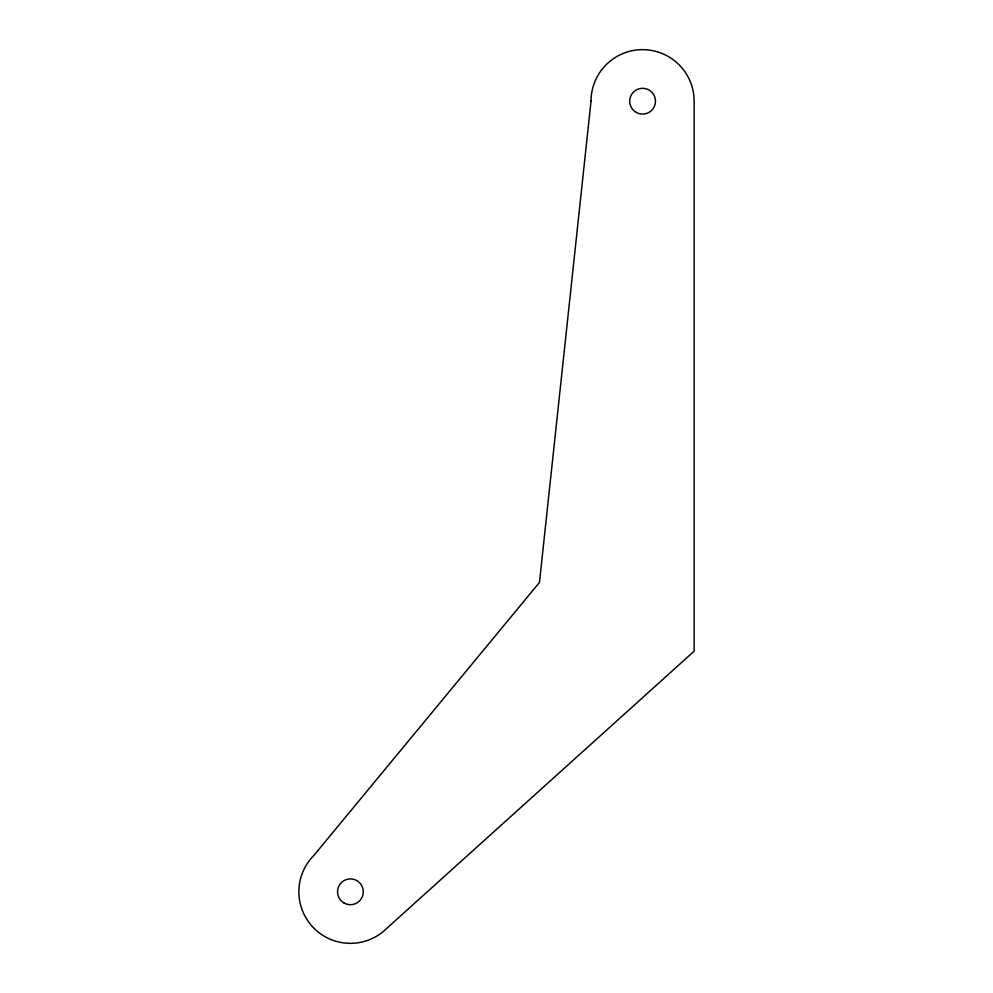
<?xml version="1.0" encoding="UTF-8"?>
<svg xmlns="http://www.w3.org/2000/svg" width="993" height="993" viewBox="0 0 993 993"><rect width="100%" height="100%" fill="white"/><g stroke="black" fill="none" stroke-linecap="round" stroke-linejoin="round"><path stroke-width="1.49" d="M591.021 101.212L539.472 582.432L313.962 855.333A51.562 51.562 0 0 0 313.962 928.244A51.562 51.562 0 0 0 386.873 928.244L694.144 651.185L694.144 101.212A51.562 51.562 0 0 0 642.583 49.65A51.562 51.562 0 0 0 591.021 101.212M343.975 902.947A12.884 12.884 0 0 0 363.301 891.788A12.884 12.884 0 0 0 343.975 880.63A12.884 12.884 0 0 0 343.975 902.947M636.141 112.37A12.884 12.884 0 0 0 655.479 101.212A12.884 12.884 0 0 0 636.141 90.053A12.884 12.884 0 0 0 636.141 112.37"/></g></svg>
